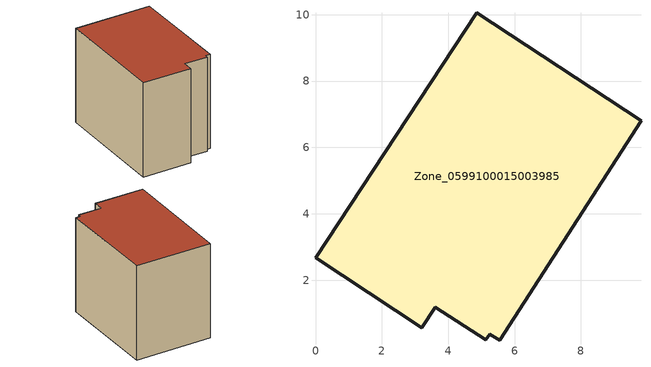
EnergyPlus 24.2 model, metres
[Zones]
Zone_0599100015003985
 floor ground (C_G): 4.85,10.06 9.81,6.8 5.55,0.18 5.26,0.38 5.13,0.2 3.61,1.19 3.2,0.57 0,2.67 z0.8
 wall outside (C_F): 9.81,6.8 4.85,10.06 0,2.67 3.2,0.57 3.61,1.19 5.13,0.2 5.26,0.38 5.55,0.18 9.81,6.8 z0.8:8.26
 roof outside (C_R): 5.55,0.18 9.81,6.8 4.85,10.06 0,2.67 3.2,0.57 3.61,1.19 5.13,0.2 5.26,0.38 z8.26
[BUILDING]
Pand.0599100015003985: North Axis=0; Terrain=City; Loads Convergence Tolerance Value=0.04; Temperature Convergence Tolerance Value=0.4; Solar Distribution=FullExterior; Maximum Number of Warmup Days=25; Minimum Number of Warmup Days=1
[Site:Location]
Rotterdam.The.Hague.AP_ZH_NLD Design_Conditions: Latitude=51.96; Longitude=4.45; Time Zone=1; Elevation=-4.5
[SITE:GROUNDTEMPERATURE:BUILDINGSURFACE]
18, 18, 18, 18, 18, 18, 18, 18, 18, 18, 18, 18
[MATERIAL] Thermal Absorptance=0.9; Solar Absorptance=0.7; Visible Absorptance=0.7
Name | Roughness | Thickness | Conductivity | Density | Specific Heat
G.TC.1965-1974 | MediumSmooth | 0.15 | 0.882353 | 540 | 1210
F.TC.1965-1974 | Rough | 0.3 | 0.697674 | 1920 | 840
R.TC.1965-1974 | MediumRough | 0.2 | 0.232558 | 1500 | 1000
[CONSTRUCTION]
C_G: G.TC.1965-1974
C_F: F.TC.1965-1974
C_R: R.TC.1965-1974
[ZONE]
Zone_0599100015003985: Type=1; Multiplier=1; Ceiling Height=Autocalculate; Volume=Autocalculate; Floor Area=autocalculate; Part of Total Floor Area=Yes
[ZONEINFILTRATION:DESIGNFLOWRATE]
Infil_Zone_0599100015003985: Zone or ZoneList or Space or SpaceList=Zone_0599100015003985; Schedule=AlwaysOn; Design Flow Rate Calculation Method=Flow/Area; Flow Rate per Floor Area=0.003; Constant Term Coefficient=1; Temperature Term Coefficient=0; Velocity Term Coefficient=0; Velocity Squared Term Coefficient=0
[HVACTEMPLATE:ZONE:IDEALLOADSAIRSYSTEM]
Zone_0599100015003985: Maximum Heating Supply Air Temperature=50; Minimum Cooling Supply Air Temperature=13; Maximum Heating Supply Air Humidity Ratio=0.0156; Minimum Cooling Supply Air Humidity Ratio=0.0077; Heating Limit=NoLimit; Cooling Limit=NoLimit; Dehumidification Control Type=ConstantSensibleHeatRatio; Cooling Sensible Heat Ratio=0.7; Dehumidification Setpoint=60; Humidification Control Type=None; Humidification Setpoint=30; Outdoor Air Method=None; Outdoor Air Flow Rate per Person=0.00944; Outdoor Air Flow Rate per Zone Floor Area=0; Outdoor Air Flow Rate per Zone=0; Demand Controlled Ventilation Type=None; Outdoor Air Economizer Type=NoEconomizer; Heat Recovery Type=None; Sensible Heat Recovery Effectiveness=0.7; Latent Heat Recovery Effectiveness=0.65
[ZONECONTROL:THERMOSTAT]
ThermostatControl_Zone_0599100015003985: Zone or ZoneList=Zone_0599100015003985; Control Type Schedule=DualSetpointControlType; Control 1=Thermostat_Zone_0599100015003985; Temperature Difference Between Cutout And Setpoint=0
[THERMOSTATSETPOINT:DUALSETPOINT]
Thermostat_Zone_0599100015003985: Heating Setpoint Temperature Schedule=HeatingSetpoint_Zone_0599100015003985; Cooling Setpoint Temperature Schedule=CoolingSetpoint_Zone_0599100015003985
[SCHEDULE:COMPACT]
HeatingSetpoint_Zone_0599100015003985: Through: 12/31, For: AllDays, Until: 24:00, 21
CoolingSetpoint_Zone_0599100015003985: Through: 12/31, For: AllDays, Until: 24:00, 24
DualSetpointControlType: Through: 12/31, For: AllDays, Until: 24:00, 4
AlwaysOn: Through: 12/31, For: AllDays, Until: 24:00, 1
